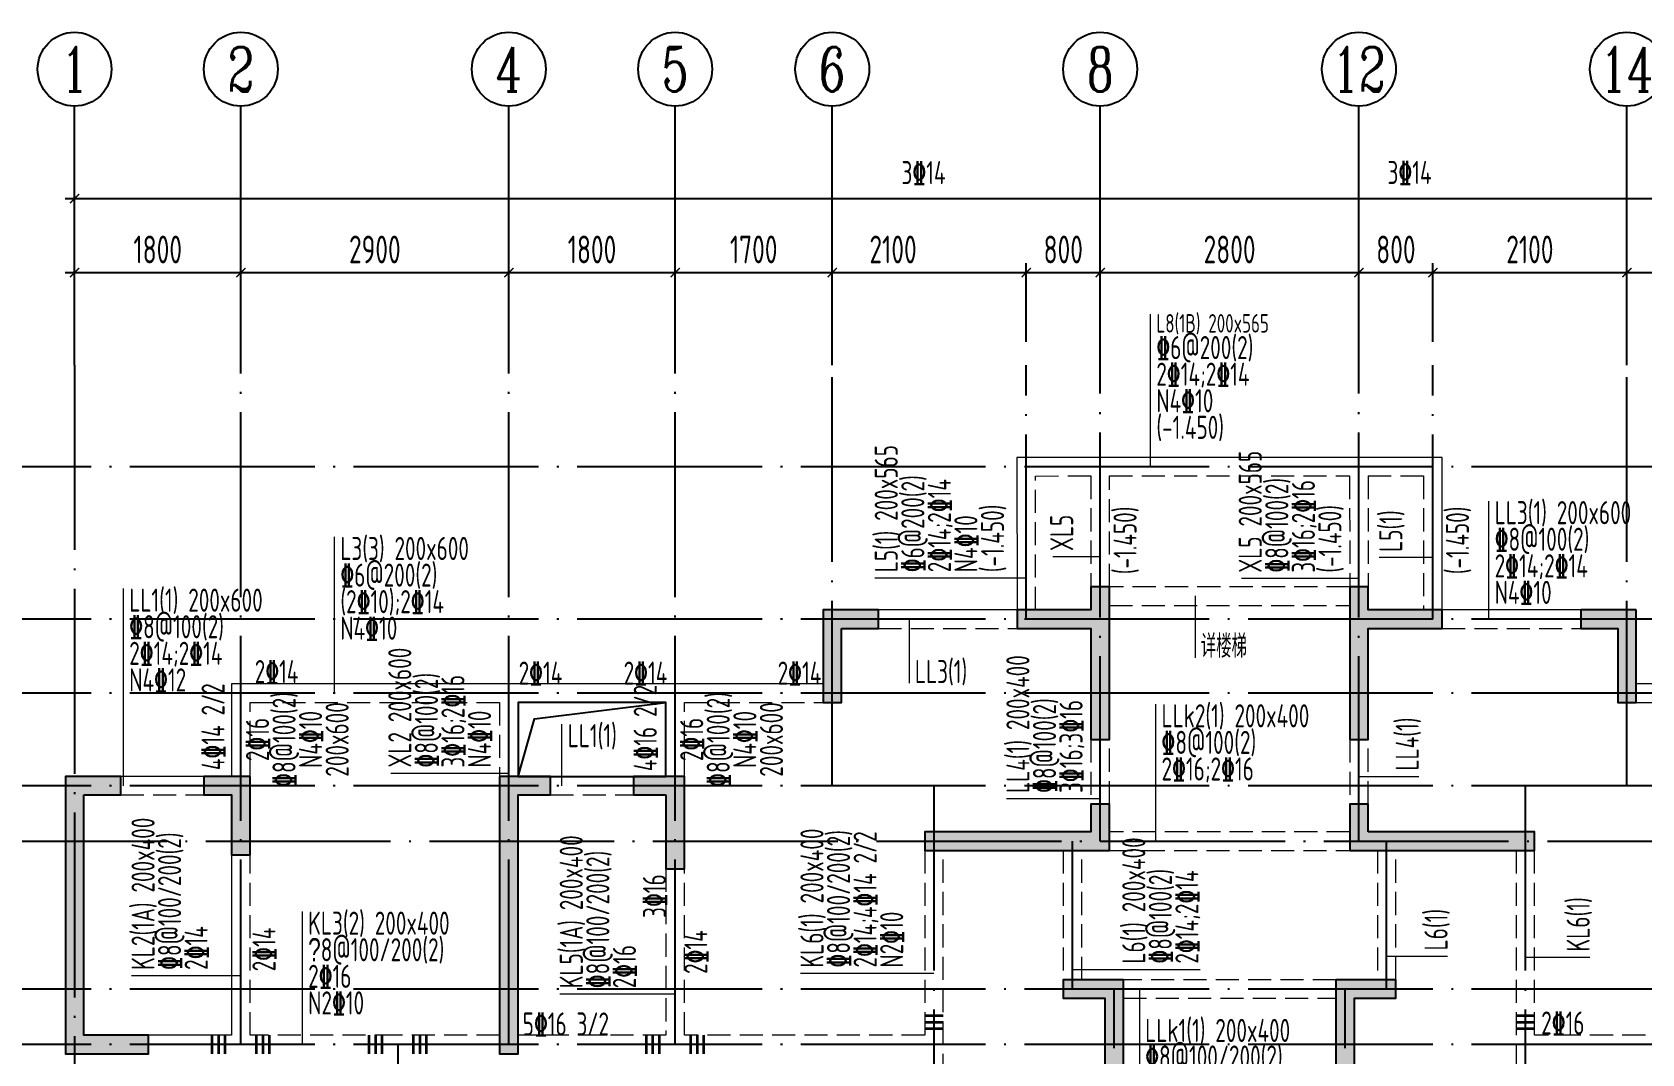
# Model space of a CAD drawing. Extents: x -655480 to 203344, y -294099 to 287156.
# Drawn here: x -75187 to -57767, y -73913 to -62863 of the extents above; entities that cross this region are included whole.
import ezdxf
from ezdxf.enums import TextEntityAlignment as Align

# ---------------------------------------------------------------- set-up
doc = ezdxf.new("R2010")
doc.units = 0
doc.header["$LTSCALE"] = 1000
doc.linetypes.add('DASH', pattern=[0.35, 0.25, -0.1])
doc.linetypes.add('DOTE', pattern=[2.42, 2, -0.2, 0.02, -0.2])
doc.layers.get('0').update_dxf_attribs({"linetype": 'CONTINUOUS'})
doc.layers.get('DEFPOINTS').update_dxf_attribs({"linetype": 'CONTINUOUS'})
for name, color, linetype in [('A-AXIS', 1, 'CONTINUOUS'), ('A-DOTE', 10, 'DOTE'), ('AXIS_NUM', 7, 'CONTINUOUS'), ('S-D洞口', 4, 'CONTINUOUS'), ('S-L主梁线', 4, 'DASH'), ('S-L梁编号', 6, 'CONTINUOUS'), ('S-L梁配筋', 7, 'CONTINUOUS'), ('S-Q墙填充', 252, 'CONTINUOUS'), ('S-Q墙实线', 6, 'CONTINUOUS'), ('S-Y一般标注', 3, 'CONTINUOUS')]:
    doc.layers.add(name, color=color, linetype=linetype)
doc.layers.add('梁附加箍筋', color=1, linetype='CONTINUOUS', lineweight=35)
doc.styles.add('TSSD_Axis', font='complex.shx', dxfattribs={"width": 0.7, "bigfont": 'hztxt.shx'})
doc.styles.add('TSSD_DIMENSION', font='Tssdeng.shx', dxfattribs={"width": 0.7, "bigfont": 'tssdchn.shx'})
doc.styles.add('TSSD_REIN', font='tssdeng.shx', dxfattribs={"width": 0.7, "height": 300, "bigfont": 'tssdchn.shx'})
doc.dimstyles.new('TSSD_100_100', dxfattribs={"dimtxt": 300, "dimasz": 100, "dimexe": 100, "dimexo": 250, "dimgap": 100, "dimtad": 1, "dimdec": 0, "dimzin": 0, "dimdsep": 46, "dimtxsty": 'TSSD_DIMENSION', "dimblk": 'ARCHTICK', "dimcen": 0, "dimdle": 100, "dimclrt": 7, "dimadec": 0, "dimazin": 0, "dimtfac": 1, "dimtdec": 0, "dimtix": 1, "dimtmove": 2, "dimatfit": 3, "dimldrblk": 'ARCHTICK', "dimfxl": 1, "dimtolj": 1, "dimtzin": 0, "dimarcsym": 0})

# ---------------------------------------------------------------- blocks, each defined once
blk = doc.blocks.new('ts_axno')
at = {"color": 0, "linetype": 'ByBlock', "lineweight": -2}
blk.add_circle((0, 0), 0.5, dxfattribs=at)
at = {"color": 0, "linetype": 'ByBlock', "lineweight": -2, "style": 'TSSD_Axis', "width": 0.7}
blk.add_attdef('A', text='', height=0.6, dxfattribs=at).set_placement((0, 0), align=Align.MIDDLE_CENTER)
blk = doc.blocks.new('_ArchTick')
at = {"color": 0, "linetype": 'ByBlock', "const_width": 0.15}
blk.add_lwpolyline([(-0.5, -0.5), (0.5, 0.5)], dxfattribs=at)
blk = doc.blocks.new('*D150')
at = {"layer": 'DEFPOINTS', "color": 0, "transparency": 16777216}
for p in [(6400, 19250), (4600, 18250), (6400, 18250)]:
    blk.add_point(p, dxfattribs=at)
at = {"layer": 'S-Y一般标注', "color": 0, "lineweight": -2, "transparency": 16777216}
for p, q in [((4600, 18500), (4600, 19350)), ((6400, 18500), (6400, 19350)), ((4500, 19250), (6500, 19250))]:
    blk.add_line(p, q, dxfattribs=at)
at = {"layer": 'S-Y一般标注', "color": 0, "lineweight": -2, "transparency": 16777216, "xscale": 100, "yscale": 100, "zscale": 100, "rotation": 180}
blk.add_blockref('_ArchTick', (4600, 19250), dxfattribs=at)
at = {"layer": 'S-Y一般标注', "color": 0, "lineweight": -2, "transparency": 16777216, "xscale": 100, "yscale": 100, "zscale": 100}
blk.add_blockref('_ArchTick', (6400, 19250), dxfattribs=at)
at = {"layer": 'S-Y一般标注', "color": 7, "transparency": 16777216, "insert": (5500, 19500), "char_height": 300, "attachment_point": 5, "style": 'TSSD_DIMENSION'}
blk.add_mtext('\\A1;1800', dxfattribs=at)
blk = doc.blocks.new('*D151')
at = {"layer": 'DEFPOINTS', "color": 0, "transparency": 16777216}
for p in [(9300, 19250), (6400, 18250), (9300, 18250)]:
    blk.add_point(p, dxfattribs=at)
at = {"layer": 'S-Y一般标注', "color": 0, "lineweight": -2, "transparency": 16777216}
for p, q in [((6400, 18500), (6400, 19350)), ((9300, 18500), (9300, 19350)), ((6300, 19250), (9400, 19250))]:
    blk.add_line(p, q, dxfattribs=at)
at = {"layer": 'S-Y一般标注', "color": 0, "lineweight": -2, "transparency": 16777216, "xscale": 100, "yscale": 100, "zscale": 100, "rotation": 180}
blk.add_blockref('_ArchTick', (6400, 19250), dxfattribs=at)
at = {"layer": 'S-Y一般标注', "color": 0, "lineweight": -2, "transparency": 16777216, "xscale": 100, "yscale": 100, "zscale": 100}
blk.add_blockref('_ArchTick', (9300, 19250), dxfattribs=at)
at = {"layer": 'S-Y一般标注', "color": 7, "transparency": 16777216, "insert": (7850, 19500), "char_height": 300, "attachment_point": 5, "style": 'TSSD_DIMENSION'}
blk.add_mtext('\\A1;2900', dxfattribs=at)
blk = doc.blocks.new('*D152')
at = {"layer": 'DEFPOINTS', "color": 0, "transparency": 16777216}
for p in [(11100, 19250), (9300, 18250), (11100, 18250)]:
    blk.add_point(p, dxfattribs=at)
at = {"layer": 'S-Y一般标注', "color": 0, "lineweight": -2, "transparency": 16777216}
for p, q in [((9300, 18500), (9300, 19350)), ((11100, 18500), (11100, 19350)), ((9200, 19250), (11200, 19250))]:
    blk.add_line(p, q, dxfattribs=at)
at = {"layer": 'S-Y一般标注', "color": 0, "lineweight": -2, "transparency": 16777216, "xscale": 100, "yscale": 100, "zscale": 100, "rotation": 180}
blk.add_blockref('_ArchTick', (9300, 19250), dxfattribs=at)
at = {"layer": 'S-Y一般标注', "color": 0, "lineweight": -2, "transparency": 16777216, "xscale": 100, "yscale": 100, "zscale": 100}
blk.add_blockref('_ArchTick', (11100, 19250), dxfattribs=at)
at = {"layer": 'S-Y一般标注', "color": 7, "transparency": 16777216, "insert": (10200, 19500), "char_height": 300, "attachment_point": 5, "style": 'TSSD_DIMENSION'}
blk.add_mtext('\\A1;1800', dxfattribs=at)
blk = doc.blocks.new('*D153')
at = {"layer": 'DEFPOINTS', "color": 0, "transparency": 16777216}
for p in [(12800, 19250), (11100, 18250), (12800, 18250)]:
    blk.add_point(p, dxfattribs=at)
at = {"layer": 'S-Y一般标注', "color": 0, "lineweight": -2, "transparency": 16777216}
for p, q in [((11100, 18500), (11100, 19350)), ((12800, 18500), (12800, 19350)), ((11000, 19250), (12900, 19250))]:
    blk.add_line(p, q, dxfattribs=at)
at = {"layer": 'S-Y一般标注', "color": 0, "lineweight": -2, "transparency": 16777216, "xscale": 100, "yscale": 100, "zscale": 100, "rotation": 180}
blk.add_blockref('_ArchTick', (11100, 19250), dxfattribs=at)
at = {"layer": 'S-Y一般标注', "color": 0, "lineweight": -2, "transparency": 16777216, "xscale": 100, "yscale": 100, "zscale": 100}
blk.add_blockref('_ArchTick', (12800, 19250), dxfattribs=at)
at = {"layer": 'S-Y一般标注', "color": 7, "transparency": 16777216, "insert": (11950, 19500), "char_height": 300, "attachment_point": 5, "style": 'TSSD_DIMENSION'}
blk.add_mtext('\\A1;1700', dxfattribs=at)
blk = doc.blocks.new('*D154')
at = {"layer": 'DEFPOINTS', "color": 0, "transparency": 16777216}
for p in [(14900, 19250), (12800, 18250), (14900, 18250)]:
    blk.add_point(p, dxfattribs=at)
at = {"layer": 'S-Y一般标注', "color": 0, "lineweight": -2, "transparency": 16777216}
for p, q in [((12800, 18500), (12800, 19350)), ((14900, 18500), (14900, 19350)), ((12700, 19250), (15000, 19250))]:
    blk.add_line(p, q, dxfattribs=at)
at = {"layer": 'S-Y一般标注', "color": 0, "lineweight": -2, "transparency": 16777216, "xscale": 100, "yscale": 100, "zscale": 100, "rotation": 180}
blk.add_blockref('_ArchTick', (12800, 19250), dxfattribs=at)
at = {"layer": 'S-Y一般标注', "color": 0, "lineweight": -2, "transparency": 16777216, "xscale": 100, "yscale": 100, "zscale": 100}
blk.add_blockref('_ArchTick', (14900, 19250), dxfattribs=at)
at = {"layer": 'S-Y一般标注', "color": 7, "transparency": 16777216, "insert": (13458, 19500), "char_height": 300, "attachment_point": 5, "style": 'TSSD_DIMENSION'}
blk.add_mtext('\\A1;2100', dxfattribs=at)
blk = doc.blocks.new('*D155')
at = {"layer": 'DEFPOINTS', "color": 0, "transparency": 16777216}
for p in [(18500, 19250), (15700, 18250), (18500, 18250)]:
    blk.add_point(p, dxfattribs=at)
at = {"layer": 'S-Y一般标注', "color": 0, "lineweight": -2, "transparency": 16777216}
for p, q in [((15700, 18500), (15700, 19350)), ((18500, 18500), (18500, 19350)), ((15600, 19250), (18600, 19250))]:
    blk.add_line(p, q, dxfattribs=at)
at = {"layer": 'S-Y一般标注', "color": 0, "lineweight": -2, "transparency": 16777216, "xscale": 100, "yscale": 100, "zscale": 100, "rotation": 180}
blk.add_blockref('_ArchTick', (15700, 19250), dxfattribs=at)
at = {"layer": 'S-Y一般标注', "color": 0, "lineweight": -2, "transparency": 16777216, "xscale": 100, "yscale": 100, "zscale": 100}
blk.add_blockref('_ArchTick', (18500, 19250), dxfattribs=at)
at = {"layer": 'S-Y一般标注', "color": 7, "transparency": 16777216, "insert": (17100, 19500), "char_height": 300, "attachment_point": 5, "style": 'TSSD_DIMENSION'}
blk.add_mtext('\\A1;2800', dxfattribs=at)
blk = doc.blocks.new('*D156')
at = {"layer": 'DEFPOINTS', "color": 0, "transparency": 16777216}
for p in [(19300, 19250), (18500, 18250), (19300, 18250)]:
    blk.add_point(p, dxfattribs=at)
at = {"layer": 'S-Y一般标注', "color": 0, "lineweight": -2, "transparency": 16777216}
for p, q in [((18500, 18500), (18500, 19350)), ((19300, 18500), (19300, 19350)), ((18400, 19250), (19400, 19250))]:
    blk.add_line(p, q, dxfattribs=at)
at = {"layer": 'S-Y一般标注', "color": 0, "lineweight": -2, "transparency": 16777216, "xscale": 100, "yscale": 100, "zscale": 100, "rotation": 180}
blk.add_blockref('_ArchTick', (18500, 19250), dxfattribs=at)
at = {"layer": 'S-Y一般标注', "color": 0, "lineweight": -2, "transparency": 16777216, "xscale": 100, "yscale": 100, "zscale": 100}
blk.add_blockref('_ArchTick', (19300, 19250), dxfattribs=at)
at = {"layer": 'S-Y一般标注', "color": 7, "transparency": 16777216, "insert": (18900, 19500), "char_height": 300, "attachment_point": 5, "style": 'TSSD_DIMENSION'}
blk.add_mtext('\\A1;800', dxfattribs=at)
blk = doc.blocks.new('*D157')
at = {"layer": 'DEFPOINTS', "color": 0, "transparency": 16777216}
for p in [(23100, 19250), (21400, 18250), (23100, 18250)]:
    blk.add_point(p, dxfattribs=at)
at = {"layer": 'S-Y一般标注', "color": 0, "lineweight": -2, "transparency": 16777216}
for p, q in [((21400, 18500), (21400, 19350)), ((23100, 18500), (23100, 19350)), ((21300, 19250), (23200, 19250))]:
    blk.add_line(p, q, dxfattribs=at)
at = {"layer": 'S-Y一般标注', "color": 0, "lineweight": -2, "transparency": 16777216, "xscale": 100, "yscale": 100, "zscale": 100, "rotation": 180}
blk.add_blockref('_ArchTick', (21400, 19250), dxfattribs=at)
at = {"layer": 'S-Y一般标注', "color": 0, "lineweight": -2, "transparency": 16777216, "xscale": 100, "yscale": 100, "zscale": 100}
blk.add_blockref('_ArchTick', (23100, 19250), dxfattribs=at)
at = {"layer": 'S-Y一般标注', "color": 7, "transparency": 16777216, "insert": (22250, 19500), "char_height": 300, "attachment_point": 5, "style": 'TSSD_DIMENSION'}
blk.add_mtext('\\A1;1700', dxfattribs=at)
blk = doc.blocks.new('*D172')
at = {"layer": 'DEFPOINTS', "color": 0, "transparency": 16777216}
for p in [(54600, 20050), (4600, 18250), (54600, 18250)]:
    blk.add_point(p, dxfattribs=at)
at = {"layer": 'S-Y一般标注', "color": 0, "lineweight": -2, "transparency": 16777216}
for p, q in [((4500, 20050), (54700, 20050)), ((4600, 18500), (4600, 20150)), ((54600, 18500), (54600, 20150))]:
    blk.add_line(p, q, dxfattribs=at)
at = {"layer": 'S-Y一般标注', "color": 0, "lineweight": -2, "transparency": 16777216, "xscale": 100, "yscale": 100, "zscale": 100, "rotation": 180}
blk.add_blockref('_ArchTick', (4600, 20050), dxfattribs=at)
at = {"layer": 'S-Y一般标注', "color": 0, "lineweight": -2, "transparency": 16777216, "xscale": 100, "yscale": 100, "zscale": 100}
blk.add_blockref('_ArchTick', (54600, 20050), dxfattribs=at)
at = {"layer": 'S-Y一般标注', "color": 7, "transparency": 16777216, "insert": (29600, 20300), "char_height": 300, "attachment_point": 5, "style": 'TSSD_DIMENSION'}
blk.add_mtext('\\A1;50000', dxfattribs=at)
blk = doc.blocks.new('*D183')
at = {"layer": 'DEFPOINTS', "color": 0, "transparency": 16777216}
for p in [(15700, 19250), (14900, 18250), (15700, 18250)]:
    blk.add_point(p, dxfattribs=at)
at = {"layer": 'S-Y一般标注', "color": 0, "lineweight": -2, "transparency": 16777216}
for p, q in [((14900, 18500), (14900, 19350)), ((15700, 18500), (15700, 19350)), ((14800, 19250), (15800, 19250))]:
    blk.add_line(p, q, dxfattribs=at)
at = {"layer": 'S-Y一般标注', "color": 0, "lineweight": -2, "transparency": 16777216, "xscale": 100, "yscale": 100, "zscale": 100, "rotation": 180}
blk.add_blockref('_ArchTick', (14900, 19250), dxfattribs=at)
at = {"layer": 'S-Y一般标注', "color": 0, "lineweight": -2, "transparency": 16777216, "xscale": 100, "yscale": 100, "zscale": 100}
blk.add_blockref('_ArchTick', (15700, 19250), dxfattribs=at)
at = {"layer": 'S-Y一般标注', "color": 7, "transparency": 16777216, "insert": (15300, 19500), "char_height": 300, "attachment_point": 5, "style": 'TSSD_DIMENSION'}
blk.add_mtext('\\A1;800', dxfattribs=at)
blk = doc.blocks.new('*D184')
at = {"layer": 'DEFPOINTS', "color": 0, "transparency": 16777216}
for p in [(21400, 19250), (19300, 18250), (21400, 18250)]:
    blk.add_point(p, dxfattribs=at)
at = {"layer": 'S-Y一般标注', "color": 0, "lineweight": -2, "transparency": 16777216}
for p, q in [((19300, 18500), (19300, 19350)), ((21400, 18500), (21400, 19350)), ((19200, 19250), (21500, 19250))]:
    blk.add_line(p, q, dxfattribs=at)
at = {"layer": 'S-Y一般标注', "color": 0, "lineweight": -2, "transparency": 16777216, "xscale": 100, "yscale": 100, "zscale": 100, "rotation": 180}
blk.add_blockref('_ArchTick', (19300, 19250), dxfattribs=at)
at = {"layer": 'S-Y一般标注', "color": 0, "lineweight": -2, "transparency": 16777216, "xscale": 100, "yscale": 100, "zscale": 100}
blk.add_blockref('_ArchTick', (21400, 19250), dxfattribs=at)
at = {"layer": 'S-Y一般标注', "color": 7, "transparency": 16777216, "insert": (20350, 19500), "char_height": 300, "attachment_point": 5, "style": 'TSSD_DIMENSION'}
blk.add_mtext('\\A1;2100', dxfattribs=at)
blk = doc.blocks.new('20210807.15312078')
at = {"layer": 'S-Q墙填充'}
h = blk.add_hatch(color=252, dxfattribs=at)
h.dxf.hatch_style = 1
h.paths.add_polyline_path([(72216, 67840), (72216, 68190), (72016, 68190), (72016, 67940), (71216, 67940), (71216, 67740), (72016, 67740), (72016, 66540), (72216, 66540)])
h = blk.add_hatch(color=252, dxfattribs=at)
h.dxf.hatch_style = 1
h.paths.add_polyline_path([(74816, 67840), (74816, 66540), (75016, 66540), (75016, 67740), (75815, 67740), (75815, 67940), (75016, 67940), (75016, 68190), (74816, 68190)])
h = blk.add_hatch(color=252, dxfattribs=at)
h.dxf.hatch_style = 1
h.paths.add_polyline_path([(69316, 67740), (69716, 67740), (69716, 67940), (69116, 67940), (69116, 66940), (69316, 66940)])
h = blk.add_hatch(color=252, dxfattribs=at)
h.dxf.hatch_style = 1
h.paths.add_polyline_path([(77916, 67940), (77316, 67940), (77316, 67740), (77716, 67740), (77716, 66940), (77916, 66940)])
h = blk.add_hatch(color=252, dxfattribs=at)
h.dxf.hatch_style = 1
h.paths.add_polyline_path([(61116, 65940), (61516, 65940), (61516, 66140), (60916, 66140), (60916, 63140), (61816, 63140), (61816, 63340), (61116, 63340)])
h = blk.add_hatch(color=252, dxfattribs=at)
h.dxf.hatch_style = 1
h.paths.add_polyline_path([(62916, 66140), (62416, 66140), (62416, 65940), (62716, 65940), (62716, 65290), (62916, 65290)])
h = blk.add_hatch(color=252, dxfattribs=at)
h.dxf.hatch_style = 1
h.paths.add_polyline_path([(65616, 66140), (65616, 63140), (65816, 63140), (65816, 65940), (66166, 65940), (66166, 66140)])
h = blk.add_hatch(color=252, dxfattribs=at)
h.dxf.hatch_style = 1
h.paths.add_polyline_path([(67416, 65940), (67416, 65140), (67616, 65140), (67616, 66140), (67066, 66140), (67066, 65940)])
h = blk.add_hatch(color=252, dxfattribs=at)
h.dxf.hatch_style = 1
h.paths.add_polyline_path([(72216, 65340), (72216, 65840), (72016, 65840), (72016, 65540), (71816, 65540), (70216, 65540), (70216, 65340), (71816, 65340)])
h = blk.add_hatch(color=252, dxfattribs=at)
h.dxf.hatch_style = 1
h.paths.add_polyline_path([(75016, 65540), (75016, 65840), (74816, 65840), (74816, 65340), (75216, 65340), (76816, 65340), (76816, 65540), (75216, 65540)])
h = blk.add_hatch(color=252, dxfattribs=at)
h.dxf.hatch_style = 1
h.paths.add_polyline_path([(72366, 63940), (71716, 63940), (71716, 63740), (72166, 63740), (72166, 61640), (72566, 61640), (72566, 61840), (72366, 61840)])
h = blk.add_hatch(color=252, dxfattribs=at)
h.dxf.hatch_style = 1
h.paths.add_polyline_path([(74666, 61840), (74466, 61840), (74466, 61640), (74866, 61640), (74866, 63740), (75316, 63740), (75316, 63940), (74666, 63940)])
at = {"layer": 'S-D洞口', "color": 5}
blk.add_lwpolyline([(65816, 66140), (67416, 66140), (67416, 66940), (65816, 66940), (65816, 66140), (65993, 66762), (67416, 66940)], dxfattribs=at)
at = {"layer": 'S-L主梁线', "linetype": 'ByBlock', "lineweight": 18}
for p, q in [((72116, 69590), (71215, 69589)), ((71215, 69589), (71216, 67940)), ((74915, 69590), (72116, 69590)), ((75816, 69590), (74915, 69590)), ((75815, 67940), (75816, 69590)), ((71216, 67940), (69716, 67940)), ((77316, 67940), (75815, 67940)), ((62716, 67140), (62716, 66140)), ((65716, 67140), (62716, 67140)), ((67516, 67140), (65716, 67140)), ((69116, 67140), (67516, 67140)), ((79516, 67140), (77916, 67140)), ((65816, 66940), (67416, 66940)), ((65816, 66140), (65816, 66940)), ((67416, 66940), (67416, 66140)), ((62416, 66140), (61516, 66140)), ((67066, 66140), (66166, 66140)), ((62716, 65290), (62716, 63340)), ((62716, 63340), (61816, 63340))]:
    blk.add_line(p, q, dxfattribs=at)
at = {"layer": 'S-L主梁线', "linetype": 'DASH', "lineweight": 18}
for p, q in [((71415, 69389), (72016, 69390)), ((71416, 67940), (71415, 69389)), ((72016, 69390), (72016, 68190)), ((72216, 69390), (74815, 69390)), ((72216, 68190), (72216, 69390)), ((74815, 69390), (74816, 68190)), ((74815, 69390), (74816, 68190)), ((75015, 69390), (75616, 69390)), ((75015, 69390), (75016, 68190)), ((75616, 69390), (75615, 67940)), ((74816, 68190), (72216, 68190)), ((72216, 67990), (74816, 67990)), ((69716, 67740), (71216, 67740)), ((75815, 67740), (77316, 67740)), ((62916, 66940), (65616, 66940)), ((62916, 66140), (62916, 66940)), ((65616, 66940), (65616, 66140)), ((67616, 66940), (69116, 66940)), ((67616, 66140), (67616, 66940)), ((77916, 66940), (79416, 66940)), ((72016, 66540), (72016, 65840)), ((72216, 65840), (72216, 66540)), ((74816, 66540), (74816, 65840)), ((75016, 65840), (75016, 66540)), ((61516, 65940), (62416, 65940)), ((66166, 65940), (67066, 65940)), ((74816, 65540), (72216, 65540)), ((70216, 65340), (70216, 63340)), ((70416, 63240), (70416, 65340)), ((71716, 65340), (71716, 63940)), ((71916, 63940), (71916, 65340)), ((72216, 65340), (74816, 65340)), ((75116, 65340), (75116, 63940)), ((75316, 63940), (75316, 65340)), ((76616, 65340), (76616, 63240)), ((76816, 63340), (76816, 65340)), ((62916, 63340), (62916, 65290)), ((67416, 65140), (67416, 63340)), ((67616, 63340), (67616, 65140)), ((74666, 63940), (72366, 63940)), ((72366, 63740), (74666, 63740)), ((64516, 63340), (62916, 63340)), ((65616, 63340), (64516, 63340)), ((67416, 63340), (65816, 63340)), ((70216, 63340), (67616, 63340)), ((70416, 61840), (70416, 63240)), ((76616, 63240), (76616, 61840)), ((79416, 63340), (76816, 63340))]:
    blk.add_line(p, q, dxfattribs=at)
at = {"layer": 'S-Q墙实线'}
blk.add_lwpolyline([(72216, 67840), (72216, 68190), (72016, 68190), (72016, 67940), (71216, 67940), (71216, 67740), (72016, 67740), (72016, 66540), (72216, 66540), (72216, 67840)], dxfattribs=at)
for points in [[(74816, 67840), (74816, 66540), (75016, 66540), (75016, 67740), (75815, 67740), (75815, 67940), (75016, 67940), (75016, 68190), (74816, 68190)], [(69316, 67740), (69716, 67740), (69716, 67940), (69116, 67940), (69116, 66940), (69316, 66940)], [(77916, 67940), (77316, 67940), (77316, 67740), (77716, 67740), (77716, 66940), (77916, 66940)], [(61116, 65940), (61516, 65940), (61516, 66140), (60916, 66140), (60916, 63140), (61816, 63140), (61816, 63340), (61116, 63340)], [(62916, 66140), (62416, 66140), (62416, 65940), (62716, 65940), (62716, 65290), (62916, 65290)], [(65616, 66140), (65616, 63140), (65816, 63140), (65816, 65940), (66166, 65940), (66166, 66140)], [(67416, 65940), (67416, 65140), (67616, 65140), (67616, 66140), (67066, 66140), (67066, 65940)], [(72216, 65340), (72216, 65840), (72016, 65840), (72016, 65540), (71816, 65540), (70216, 65540), (70216, 65340), (71816, 65340)], [(75016, 65540), (75016, 65840), (74816, 65840), (74816, 65340), (75216, 65340), (76816, 65340), (76816, 65540), (75216, 65540)], [(72366, 63940), (71716, 63940), (71716, 63740), (72166, 63740), (72166, 61640), (72566, 61640), (72566, 61840), (72366, 61840)], [(74666, 61840), (74466, 61840), (74466, 61640), (74866, 61640), (74866, 63740), (75316, 63740), (75316, 63940), (74666, 63940)]]:
    blk.add_lwpolyline(points, close=True, dxfattribs=at)
blk = doc.blocks.new('20210726.16395156')
at = {"layer": 'A-AXIS'}
for p, q in [((4600, 18249.9), (4600, 21049.9)), ((6400, 18249.9), (6400, 21049.9)), ((9300, 18249.9), (9300, 21049.9)), ((11100, 18249.9), (11100, 21049.9)), ((12800, 18249.9), (12800, 21049.9)), ((15700, 18249.9), (15700, 21049.9)), ((18500, 18249.9), (18500, 21049.9)), ((21400, 18249.9), (21400, 21049.9))]:
    blk.add_line(p, q, dxfattribs=at)
at = {"layer": 'A-DOTE'}
for p, q in [((4600, 18249.9), (4600, 3600)), ((6400, 10900), (6400, 18249.9)), ((9300, 10900), (9300, 18249.9)), ((11100, 10900), (11100, 18249.9)), ((12800, 13700), (12800, 18249.9)), ((14900, 15500), (14900, 18249.9)), ((15700, 13100.3), (15700, 18249.9)), ((18500, 13100.3), (18500, 18249.9)), ((19300, 15500), (19300, 18249.9)), ((21400, 13700), (21400, 18249.9)), ((55600, 17150), (3600, 17150)), ((55600, 15500), (3600, 15500)), ((55600, 14700), (3600, 14700)), ((55600, 13700), (3600, 13700)), ((13900.2, 13700), (13900, 3600)), ((20299.8, 13700), (20300, 3600)), ((3600, 13100.3), (55600, 13100.3)), ((15400, 11500), (15400, 13100)), ((18800, 11500), (18800, 13100)), ((55600, 11500), (3600, 11500)), ((15850, 3600), (15850, 11500)), ((18350, 3600.1), (18350, 11500)), ((55600, 10900), (3600, 10900)), ((8100, 10900), (8100, 3600))]:
    blk.add_line(p, q, dxfattribs=at)
at = {"layer": 'A-AXIS'}
ref = blk.add_blockref('ts_axno', (4600, 21449.9), dxfattribs=dict(at, xscale=800, yscale=800, zscale=800))
ref.add_attrib('1', '1', dxfattribs={"layer": 'AXIS_NUM', "height": 480, "style": 'TSSD_Axis', "width": 0.7}).set_placement((4600, 21449.9), align=Align.MIDDLE_CENTER)
ref = blk.add_blockref('ts_axno', (6400, 21449.9), dxfattribs=dict(at, xscale=800, yscale=800, zscale=800))
ref.add_attrib('2', '2', dxfattribs={"layer": 'AXIS_NUM', "height": 480, "style": 'TSSD_Axis', "width": 0.7}).set_placement((6400, 21449.9), align=Align.MIDDLE_CENTER)
ref = blk.add_blockref('ts_axno', (9300, 21449.9), dxfattribs=dict(at, xscale=800, yscale=800, zscale=800))
ref.add_attrib('3', '4', dxfattribs={"layer": 'AXIS_NUM', "height": 480, "style": 'TSSD_Axis', "width": 0.7}).set_placement((9300, 21449.9), align=Align.MIDDLE_CENTER)
ref = blk.add_blockref('ts_axno', (11100, 21449.9), dxfattribs=dict(at, xscale=800, yscale=800, zscale=800))
ref.add_attrib('4', '5', dxfattribs={"layer": 'AXIS_NUM', "height": 480, "style": 'TSSD_Axis', "width": 0.7}).set_placement((11100, 21449.9), align=Align.MIDDLE_CENTER)
ref = blk.add_blockref('ts_axno', (12800, 21449.9), dxfattribs=dict(at, xscale=800, yscale=800, zscale=800))
ref.add_attrib('5', '6', dxfattribs={"layer": 'AXIS_NUM', "height": 480, "style": 'TSSD_Axis', "width": 0.7}).set_placement((12800, 21449.9), align=Align.MIDDLE_CENTER)
ref = blk.add_blockref('ts_axno', (15700, 21449.9), dxfattribs=dict(at, xscale=800, yscale=800, zscale=800))
ref.add_attrib('6', '8', dxfattribs={"layer": 'AXIS_NUM', "height": 480, "style": 'TSSD_Axis', "width": 0.7}).set_placement((15700, 21449.9), align=Align.MIDDLE_CENTER)
ref = blk.add_blockref('ts_axno', (18500, 21449.9), dxfattribs=dict(at, xscale=800, yscale=800, zscale=800))
ref.add_attrib('7', '12', dxfattribs={"layer": 'AXIS_NUM', "height": 480, "style": 'TSSD_Axis', "width": 0.7}).set_placement((18500, 21449.9), align=Align.MIDDLE_CENTER)
ref = blk.add_blockref('ts_axno', (21400, 21449.9), dxfattribs=dict(at, xscale=800, yscale=800, zscale=800))
ref.add_attrib('8', '14', dxfattribs={"layer": 'AXIS_NUM', "height": 480, "style": 'TSSD_Axis', "width": 0.7}).set_placement((21400, 21449.9), align=Align.MIDDLE_CENTER)
at = {"layer": 'S-Y一般标注'}
for base, p1, p2, picture, middle in [((54600, 20049.9), (4600, 18249.9), (54600, 18249.9), '*D172', (29600, 20299.9)), ((6400, 19249.9), (4600, 18249.9), (6400, 18249.9), '*D150', (5500, 19499.9)), ((9300, 19249.9), (6400, 18249.9), (9300, 18249.9), '*D151', (7850, 19499.9)), ((11100, 19249.9), (9300, 18249.9), (11100, 18249.9), '*D152', (10200, 19499.9)), ((12800, 19249.9), (11100, 18249.9), (12800, 18249.9), '*D153', (11950, 19499.9)), ((15700, 19249.9), (14900, 18249.9), (15700, 18249.9), '*D183', (15300, 19499.9)), ((18500, 19249.9), (15700, 18249.9), (18500, 18249.9), '*D155', (17100, 19499.9)), ((19300, 19249.9), (18500, 18249.9), (19300, 18249.9), '*D156', (18900, 19499.9)), ((21400, 19249.9), (19300, 18249.9), (21400, 18249.9), '*D184', (20350, 19499.9)), ((23100, 19249.9), (21400, 18249.9), (23100, 18249.9), '*D157', (22250, 19499.9))]:
    dim = blk.add_linear_dim(base=base, p1=p1, p2=p2, dimstyle='TSSD_100_100', dxfattribs=at)
    dim.commit()
    dim.dimension.update_dxf_attribs({"geometry": picture, "text_midpoint": middle})
dim = blk.add_linear_dim(base=(14900, 19249.9), p1=(12800, 18249.9), p2=(14900, 18249.9), dimstyle='TSSD_100_100', dxfattribs=at)
dim.commit()
dim.dimension.update_dxf_attribs({"geometry": '*D154', "text_midpoint": (13458.1, 19499.9), "dimtype": 160})

msp = doc.modelspace()

# ---------------------------------------------------------------- linework, layer by layer
at = {"layer": 'S-L梁编号', "lineweight": 18}
for p, q in [((-63083.42, -67563.16), (-63083.42, -65912.12)), ((-59422.14, -69213.16), (-59422.14, -67935.02)), ((-71914.61, -70013.16), (-71914.61, -68322.58)), ((-63628.51, -68537.36), (-64141.43, -68537.36)), ((-60028.88, -68546.66), (-60608.64, -68546.66)), ((-64428.67, -68767.37), (-66069.06, -68767.37)), ((-60828.22, -68772.03), (-62100.87, -68772.03)), ((-74198.96, -71013.16), (-74198.96, -68881.3)), ((-62602.01, -68958.67), (-62602.01, -69629.6)), ((-65696.33, -69213.16), (-65696.33, -69903.63)), ((-63027.29, -71612.89), (-63027.29, -70132.41)), ((-69454.04, -71013.16), (-69454.04, -70346.93)), ((-70028.5, -70880.28), (-71304.4, -70880.28)), ((-60828.51, -70912.27), (-60181.48, -70912.27)), ((-63628.51, -71154.78), (-64643.95, -71154.78)), ((-72262.64, -73813.16), (-72262.64, -72375.17)), ((-60528.63, -72857.58), (-59869.27, -72857.58)), ((-59028.51, -72869.4), (-58330.72, -72869.4)), ((-72928.5, -73068.76), (-74112.18, -73068.76)), ((-65428.5, -73043.31), (-66872.77, -73043.31)), ((-63928.57, -73000.76), (-62546.15, -73000.76)), ((-68228.5, -73267.21), (-69477.64, -73267.21)), ((-63203.87, -73213.16), (-63203.87, -74379.77))]:
    msp.add_line(p, q, dxfattribs=at)
at = {"layer": '梁附加箍筋', "lineweight": 35}
for p, q in [((-65328.5, -73503.16), (-65528.5, -73503.16)), ((-58928.51, -73503.16), (-59128.51, -73503.16)), ((-65328.5, -73573.16), (-65528.5, -73573.16)), ((-65328.5, -73643.16), (-65528.5, -73643.16)), ((-58928.51, -73573.16), (-59128.51, -73573.16)), ((-58928.51, -73643.16), (-59128.51, -73643.16)), ((-73238.49, -73913.16), (-73238.49, -73713.16)), ((-73168.49, -73913.16), (-73168.49, -73713.16)), ((-73098.49, -73913.16), (-73098.49, -73713.16)), ((-72758.49, -73913.16), (-72758.49, -73713.16)), ((-72688.49, -73913.16), (-72688.49, -73713.16)), ((-72618.49, -73913.16), (-72618.49, -73713.16)), ((-71538.5, -73913.16), (-71538.5, -73713.16)), ((-71468.5, -73913.16), (-71468.5, -73713.16)), ((-71398.5, -73913.16), (-71398.5, -73713.16)), ((-71058.5, -73913.16), (-71058.5, -73713.16)), ((-70988.5, -73913.16), (-70988.5, -73713.16)), ((-70918.5, -73913.16), (-70918.5, -73713.16)), ((-68538.5, -73913.16), (-68538.5, -73713.16)), ((-68468.5, -73913.16), (-68468.5, -73713.16)), ((-68398.5, -73913.16), (-68398.5, -73713.16)), ((-68058.5, -73913.16), (-68058.5, -73713.16)), ((-67988.5, -73913.16), (-67988.5, -73713.16)), ((-67918.5, -73913.16), (-67918.5, -73713.16))]:
    msp.add_line(p, q, dxfattribs=at)

# ---------------------------------------------------------------- block references
at = {"layer": 'A-DOTE'}
msp.add_blockref('20210726.16395156', (-79328.51, -84713.2), dxfattribs=at)
at = {"layer": 'S-Q墙填充'}
msp.add_blockref('20210807.15312078', (-135744.15, -137052.72), dxfattribs=at)

# ---------------------------------------------------------------- texts
at = {"layer": 'S-L梁编号', "color": 6, "style": 'TSSD_REIN', "width": 0.7}
for s, height, p in [('L8(1B) 200x565', 200, (-63020.92, -66112.12)), ('LL3(1) 200x600', 250, (-59359.64, -68185.02)), ('L3(3) 200x600', 250, (-71852.11, -68572.58)), ('LL1(1) 200x600', 250, (-74136.46, -69131.3)), ('详楼梯', 250, (-62539.51, -69629.6)), ('LL3(1)', 250, (-65633.83, -69903.63)), ('LLk2(1) 200x400', 250, (-62964.79, -70382.41)), ('LL1(1)', 250, (-69391.54, -70596.93)), ('KL3(2) 200x400', 250, (-72200.14, -72625.17)), ('LLk1(1) 200x400', 250, (-63141.37, -73785.54))]:
    msp.add_text(s, height=height, dxfattribs=at).set_placement(p)
for s, p in [('L5(1) 200x565', (-65819.06, -68704.87)), ('XL5 200x565', (-61879.72, -68709.53)), ('XL5', (-63920.27, -68474.86)), ('L5(1)', (-60358.64, -68484.16)), ('XL2 200x600', (-71083.25, -70817.78)), ('LL4(1) 200x400', (-64393.95, -71092.28)), ('LL4(1)', (-60181.48, -70849.77)), ('KL2(1A) 200x400', (-73862.18, -73006.26)), ('KL5(1A) 200x400', (-69227.64, -73204.71)), ('KL6(1) 200x400', (-66622.77, -72980.81)), ('L6(1) 200x400', (-63140.38, -72938.26)), ('KL6(1)', (-58330.72, -72806.9)), ('L6(1)', (-59869.27, -72795.08))]:
    msp.add_text(s, height=250, rotation=90, dxfattribs=at).set_placement(p)
at = {"layer": 'S-L梁配筋', "color": 7, "style": 'TSSD_REIN', "width": 0.7}
for s, p in [('3%%13214', (-65778.51, -64507.24)), ('%%1326@200(2)', (-63020.92, -66399.62)), ('2%%13214;2%%13214', (-63020.92, -66687.12)), ('N4%%13210', (-63020.92, -66974.62)), ('(-1.450)', (-63020.92, -67262.12)), ('%%1328@100(2)', (-59359.64, -68472.52)), ('%%1326@200(2)', (-71852.11, -68860.08)), ('2%%13214;2%%13214', (-59359.64, -68760.02)), ('N4%%13210', (-59359.64, -69047.52)), ('(2%%13210);2%%13214', (-71852.11, -69147.58)), ('%%1328@100(2)', (-74136.46, -69418.8)), ('N4%%13210', (-71852.11, -69435.08)), ('2%%13214;2%%13214', (-74136.46, -69706.3)), ('2%%13214', (-72778.49, -69903.96)), ('N4%%13212', (-74136.46, -69993.8)), ('%%1328@100(2)', (-62964.79, -70669.91)), ('2%%13216;2%%13216', (-62964.79, -70957.41)), ('\ue5328@100/200(2)', (-72200.14, -72912.67)), ('2%%13216', (-72200.14, -73200.17)), ('N2%%13210', (-72200.14, -73487.67)), ('5%%13216 3/2', (-69878.5, -73715.72)), ('%%1328@100/200(2)', (-63141.37, -74073.04))]:
    msp.add_text(s, height=250, dxfattribs=at).set_placement(p)
msp.add_text('3%%13214', height=250, rotation=360, dxfattribs=at).set_placement((-60042.55, -64505.71), align=Align.RIGHT)
for s, p in [('%%1326@200(2)', (-65531.56, -68704.87)), ('2%%13214;2%%13214', (-65244.06, -68704.87)), ('%%1328@100(2)', (-61592.22, -68709.53)), ('3%%13216;2%%13216', (-61304.72, -68709.53)), ('N4%%13210', (-64956.56, -68704.87)), ('(-1.450)', (-64669.06, -68704.87)), ('(-1.450)', (-63234.56, -68726.13)), ('(-1.450)', (-61017.22, -68709.53)), ('(-1.450)', (-59637.61, -68726.13)), ('%%1328@100(2)', (-70795.75, -70817.78)), ('%%1328@100(2)', (-64106.45, -71092.28)), ('3%%13216;3%%13216', (-63818.95, -71092.28)), ('N4%%13210', (-70220.75, -70817.78)), ('%%1328@100/200(2)', (-73574.68, -73006.26)), ('%%1328@100/200(2)', (-66335.27, -72980.81)), ('%%1328@100/200(2)', (-68940.14, -73204.71)), ('%%1328@100(2)', (-62852.88, -72938.26)), ('2%%13214;2%%13214', (-62565.38, -72938.26)), ('3%%13216', (-68327.3, -72443.63)), ('N2%%13210', (-65760.27, -72980.81)), ('2%%13214', (-73287.18, -73006.26)), ('2%%13216', (-68652.64, -73204.71))]:
    msp.add_text(s, height=250, rotation=90, dxfattribs=at).set_placement(p)
for s, p in [('2%%13214', (-69449.11, -69920.5)), ('2%%13214', (-68313.18, -69920.5)), ('2%%13214', (-66646.28, -69920.5)), ('2%%13216', (-58387.28, -73705.53))]:
    msp.add_text(s, height=250, dxfattribs=at).set_placement(p, align=Align.RIGHT)
at = {"layer": 'S-L梁配筋', "color": 1, "style": 'TSSD_REIN', "width": 0.7}
for s, p in [('3%%13216;2%%13216', (-70508.25, -70817.78)), ('2%%13214;4%%13214 2/2', (-66047.77, -72980.81))]:
    msp.add_text(s, height=250, rotation=90, dxfattribs=at).set_placement(p)
msp.add_text('4%%13214 2/2', height=250, rotation=90, dxfattribs=at).set_placement((-73029.8, -70375.39), align=Align.BOTTOM_CENTER)
at = {"layer": 'S-L梁配筋', "color": 7, "style": 'TSSD_REIN', "width": 0.7}
for s, p in [('%%1328@100(2)', (-72261.28, -70513.16)), ('4%%13216 2/2', (-68352.11, -70389.31)), ('%%1328@100(2)', (-67561.85, -70513.16)), ('200x600', (-71686.28, -70513.16)), ('200x600', (-66986.85, -70513.16)), ('2%%13216', (-72548.78, -70513.16)), ('N4%%13210', (-71973.78, -70513.16)), ('2%%13216', (-67849.35, -70513.16)), ('N4%%13210', (-67274.35, -70513.16))]:
    msp.add_text(s, height=250, rotation=90, dxfattribs=at).set_placement(p, align=Align.BOTTOM_CENTER)
for p in [(-72553.67, -72784.83), (-67880.09, -72813.16)]:
    msp.add_text('2%%13214', height=250, rotation=90, dxfattribs=at).set_placement(p, align=Align.CENTER)

doc.saveas('drawing.dxf')
